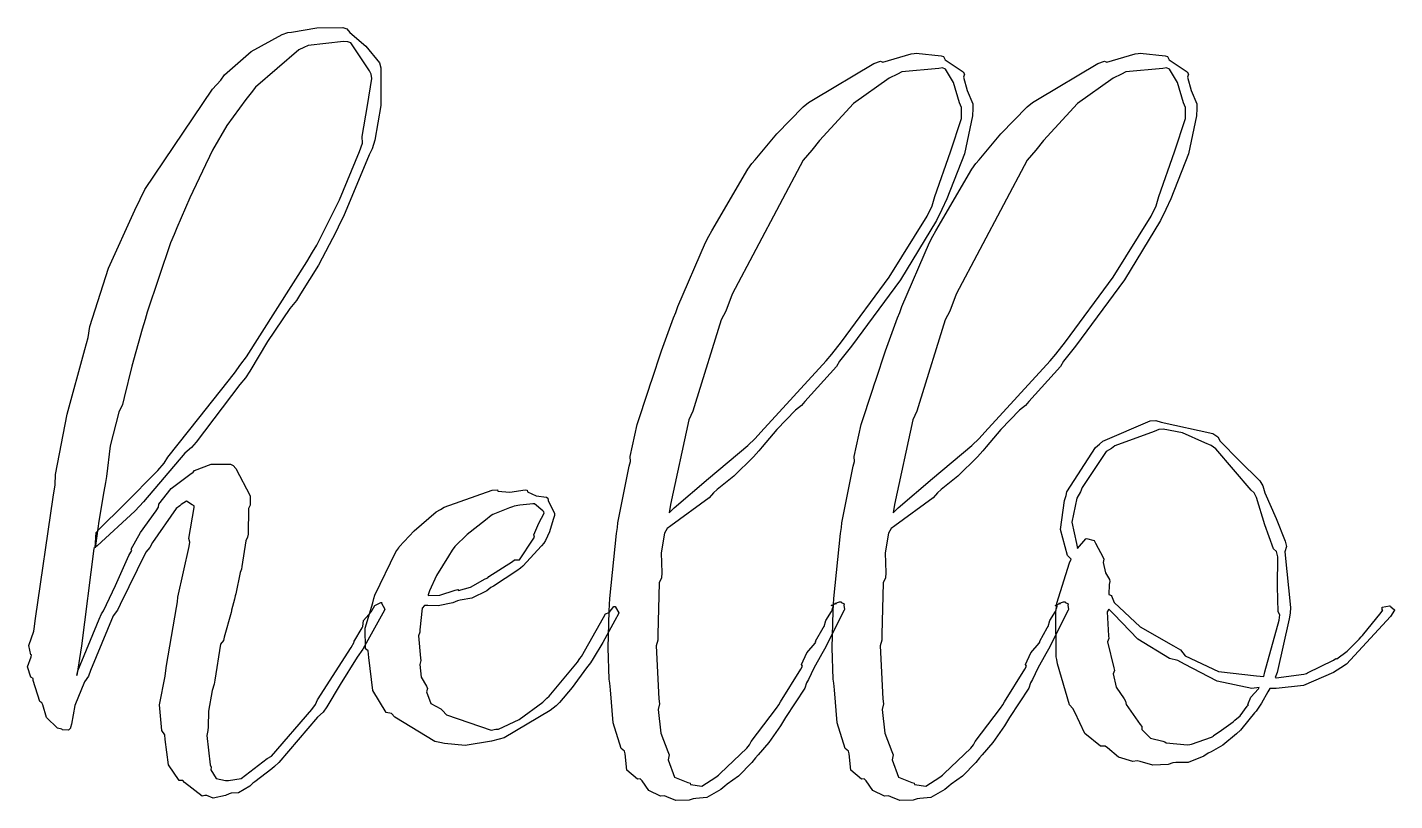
# Model space of a CAD drawing. Extents: x 0 to 35.3, y 0.8 to 9.1.
# Drawn here: x -0.04 to 14.6, y 0.86 to 9.15 of the extents above; entities that cross this region are included whole.
import ezdxf

# ---------------------------------------------------------------- set-up
doc = ezdxf.new("R2010")
doc.units = 0
doc.layers.get('0').update_dxf_attribs({"linetype": 'CONTINUOUS'})

msp = doc.modelspace()

# ---------------------------------------------------------------- linework, layer by layer
at = {"color": 0}
for p, q in [((2.68718, 9.06886), (2.74781, 9.09091)), ((2.74781, 9.09091), (2.78777, 9.09507)), ((2.78777, 9.09507), (3.05925, 9.14192)), ((3.05925, 9.14192), (3.33761, 9.14605)), ((3.33761, 9.14605), (3.38171, 9.1295)), ((3.38171, 9.1295), (3.41202, 9.09228)), ((3.41202, 9.09228), (3.58429, 8.94486)), ((2.35645, 8.88834), (2.68718, 9.06886)), ((2.96554, 8.95311), (2.91869, 8.93106)), ((3.3445, 8.99308), (2.96554, 8.95311)), ((3.39273, 8.99171), (3.3445, 8.99308)), ((3.42442, 8.98066), (3.39273, 8.99171)), ((3.62423, 8.68027), (3.42442, 8.98066)), ((3.58429, 8.94486), (3.72897, 8.76572)), ((2.06981, 8.63618), (2.35645, 8.88834)), ((2.86632, 8.90351), (2.4033, 8.50526)), ((2.91869, 8.93106), (2.86632, 8.90351)), ((9.11987, 8.77122), (9.4258, 8.86217)), ((9.4258, 8.86217), (9.4561, 8.86492)), ((9.4561, 8.86492), (9.47678, 8.86905)), ((9.47678, 8.86905), (9.74686, 8.84149)), ((9.74686, 8.84149), (9.77029, 8.83186)), ((9.77029, 8.83186), (9.78821, 8.7974)), ((9.78821, 8.7974), (9.98252, 8.66786)), ((11.519, 8.77122), (11.8249, 8.86217)), ((11.8249, 8.86217), (11.8553, 8.86492)), ((11.8553, 8.86492), (11.8759, 8.86905)), ((11.8759, 8.86905), (12.146, 8.84149)), ((12.146, 8.84149), (12.1695, 8.83186)), ((12.1695, 8.83186), (12.1874, 8.7974)), ((12.1874, 8.7974), (12.3817, 8.66786)), ((3.64077, 8.64443), (3.62423, 8.68027)), ((3.64906, 8.59896), (3.64077, 8.64443)), ((3.72897, 8.76572), (3.74551, 8.71058)), ((3.74551, 8.71058), (3.74551, 8.61138)), ((8.37985, 8.37434), (9.02614, 8.75743)), ((9.02614, 8.75743), (9.09782, 8.78223)), ((9.09782, 8.78223), (9.11987, 8.77122)), ((9.27971, 8.64443), (9.18739, 8.60309)), ((9.32519, 8.66786), (9.27971, 8.64443)), ((9.72069, 8.70645), (9.32519, 8.66786)), ((9.75928, 8.71058), (9.72069, 8.70645)), ((9.79233, 8.69957), (9.75928, 8.71058)), ((9.87915, 8.55624), (9.79233, 8.69957)), ((9.98252, 8.66786), (9.99628, 8.64443)), ((9.99628, 8.64443), (9.98664, 8.61138)), ((10.779, 8.37434), (11.4253, 8.75743)), ((11.4253, 8.75743), (11.497, 8.78223)), ((11.497, 8.78223), (11.519, 8.77122)), ((11.6789, 8.64443), (11.5866, 8.60309)), ((11.7244, 8.66786), (11.6789, 8.64443)), ((12.1199, 8.70645), (11.7244, 8.66786)), ((12.1584, 8.71058), (12.1199, 8.70645)), ((12.1915, 8.69957), (12.1584, 8.71058)), ((12.2783, 8.55624), (12.1915, 8.69957)), ((12.3817, 8.66786), (12.3954, 8.64443)), ((12.3954, 8.64443), (12.3858, 8.61138)), ((1.94303, 8.48459), (2.03123, 8.57829)), ((2.03123, 8.57829), (2.06981, 8.63618)), ((2.4033, 8.50526), (2.35645, 8.44599)), ((3.6008, 8.30958), (3.64906, 8.59896)), ((3.74551, 8.61138), (3.74414, 8.30958)), ((9.18739, 8.60309), (8.80703, 8.33025)), ((9.94117, 8.33575), (9.87915, 8.55624)), ((9.98664, 8.61138), (10.0252, 8.46942)), ((11.5866, 8.60309), (11.2062, 8.33025)), ((12.3403, 8.33575), (12.2783, 8.55624)), ((12.3858, 8.61138), (12.4244, 8.46942)), ((1.21543, 7.40696), (1.94303, 8.48459)), ((2.29857, 8.37434), (2.096, 8.09322)), ((2.35645, 8.44599), (2.29857, 8.37434)), ((8.32612, 8.34125), (8.37985, 8.37434)), ((10.0252, 8.46942), (10.0845, 8.32474)), ((10.7253, 8.34125), (10.779, 8.37434)), ((12.4244, 8.46942), (12.4836, 8.32474)), ((3.54295, 7.97472), (3.6008, 8.30958)), ((3.74414, 8.30958), (3.68212, 7.93612)), ((7.9871, 8.00502), (8.26823, 8.29441)), ((8.26823, 8.29441), (8.32612, 8.34125)), ((8.80703, 8.33025), (8.44324, 7.93337)), ((9.96322, 8.28615), (9.94117, 8.33575)), ((9.96322, 8.16762), (9.96322, 8.28615)), ((10.0845, 8.27511), (10.0817, 8.19933)), ((10.0845, 8.32474), (10.0845, 8.27511)), ((10.3863, 8.00502), (10.6674, 8.29441)), ((10.6674, 8.29441), (10.7253, 8.34125)), ((11.2062, 8.33025), (10.8424, 7.93337)), ((12.3624, 8.28615), (12.3403, 8.33575)), ((12.3624, 8.16762), (12.3624, 8.28615)), ((12.4836, 8.27511), (12.4809, 8.19933)), ((12.4836, 8.32474), (12.4836, 8.27511)), ((2.096, 8.09322), (1.94303, 7.82863)), ((9.84747, 7.81071), (9.96322, 8.16762)), ((10.0817, 8.19933), (9.9949, 7.79004)), ((12.2466, 7.81071), (12.3624, 8.16762)), ((12.4809, 8.19933), (12.3941, 7.79004)), ((3.54707, 7.90582), (3.54295, 7.97472)), ((3.68212, 7.93612), (3.65181, 7.84518)), ((7.75286, 7.72806), (7.9871, 8.00502)), ((8.44324, 7.93337), (8.35918, 7.82863)), ((10.152, 7.72806), (10.3863, 8.00502)), ((10.8424, 7.93337), (10.7583, 7.82863)), ((1.90996, 7.76249), (1.86586, 7.67154)), ((1.94303, 7.82863), (1.90996, 7.76249)), ((3.30178, 7.29809), (3.51675, 7.81484)), ((3.6201, 7.77903), (3.34312, 7.12033)), ((3.51675, 7.81484), (3.54707, 7.90582)), ((3.65181, 7.84518), (3.6201, 7.77903)), ((8.35918, 7.82863), (8.26961, 7.72252)), ((9.67659, 7.33256), (9.84747, 7.81071)), ((9.9949, 7.79004), (9.8075, 7.30772)), ((10.7583, 7.82863), (10.6688, 7.72252)), ((12.0758, 7.33256), (12.2466, 7.81071)), ((12.3941, 7.79004), (12.2067, 7.30772)), ((1.86586, 7.67154), (1.69774, 7.31876)), ((7.28846, 6.96461), (7.67567, 7.62469)), ((8.26961, 7.72252), (7.50757, 6.28661)), ((7.67567, 7.62469), (7.71977, 7.68533)), ((7.71977, 7.68533), (7.75286, 7.72806)), ((9.6876, 6.96461), (10.0748, 7.62469)), ((10.6688, 7.72252), (9.90671, 6.28661)), ((10.0748, 7.62469), (10.1189, 7.68533)), ((10.1189, 7.68533), (10.152, 7.72806)), ((1.16582, 7.30497), (1.21543, 7.40696)), ((9.64904, 7.23332), (9.67659, 7.33256)), ((12.0482, 7.23332), (12.0758, 7.33256)), ((0.829578, 6.56498), (1.10932, 7.18785)), ((1.10932, 7.18785), (1.16582, 7.30497)), ((1.69774, 7.31876), (1.55856, 6.99904)), ((3.05787, 6.81302), (3.30178, 7.29809)), ((9.59665, 7.12445), (9.64904, 7.23332)), ((9.75374, 7.19473), (9.69589, 7.07485)), ((9.8075, 7.30772), (9.75374, 7.19473)), ((11.9958, 7.12445), (12.0482, 7.23332)), ((12.1529, 7.19473), (12.0951, 7.07485)), ((12.2067, 7.30772), (12.1529, 7.19473)), ((3.31005, 7.05143), (3.26733, 6.95773)), ((3.34312, 7.12033), (3.31005, 7.05143)), ((9.18739, 6.46987), (9.59665, 7.12445)), ((9.69589, 7.07485), (9.31002, 6.44095)), ((11.5866, 6.46987), (11.9958, 7.12445)), ((12.0951, 7.07485), (11.7092, 6.44095)), ((1.52962, 6.92464), (1.49242, 6.83645)), ((1.55856, 6.99904), (1.52962, 6.92464)), ((3.26733, 6.95773), (3.07716, 6.59804)), ((7.22369, 6.8392), (7.25674, 6.90809)), ((7.25674, 6.90809), (7.28846, 6.96461)), ((9.62283, 6.8392), (9.65592, 6.90809)), ((9.65592, 6.90809), (9.6876, 6.96461)), ((1.49242, 6.83645), (1.24299, 6.09367)), ((2.95313, 6.63388), (3.01239, 6.73724)), ((3.01239, 6.73724), (3.05787, 6.81302)), ((6.92739, 6.15569), (7.22369, 6.8392)), ((9.32656, 6.15569), (9.62283, 6.8392)), ((2.30684, 5.61552), (2.95313, 6.63388)), ((3.07716, 6.59804), (2.88561, 6.28936)), ((0.627006, 5.94071), (0.829578, 6.56498)), ((8.67752, 5.77536), (9.18739, 6.46987)), ((11.0767, 5.77536), (11.5866, 6.46987)), ((9.31002, 6.44095), (8.78498, 5.72851)), ((11.7092, 6.44095), (11.1841, 5.72851)), ((2.84152, 6.21908), (2.76986, 6.13502)), ((2.88561, 6.28936), (2.84152, 6.21908)), ((6.90397, 6.0923), (6.92739, 6.15569)), ((7.50757, 6.28661), (7.43864, 6.10334)), ((9.30314, 6.0923), (9.32656, 6.15569)), ((9.90671, 6.28661), (9.83781, 6.10334)), ((1.22094, 6.01514), (1.18787, 5.91178)), ((1.24299, 6.09367), (1.22094, 6.01514)), ((2.76986, 6.13502), (2.53146, 5.78086)), ((6.751, 5.67891), (6.87917, 6.03306)), ((6.87917, 6.03306), (6.90397, 6.0923)), ((7.39041, 6.01102), (7.11345, 5.12491)), ((7.43864, 6.10334), (7.39041, 6.01102)), ((9.15017, 5.67891), (9.27834, 6.03306)), ((9.27834, 6.03306), (9.30314, 6.0923)), ((9.78958, 6.01102), (9.51258, 5.12491)), ((9.83781, 6.10334), (9.78958, 6.01102)), ((0.609092, 5.82221), (0.627006, 5.94071)), ((1.18787, 5.91178), (1.07625, 5.51628)), ((0.573264, 5.69267), (0.609092, 5.82221)), ((2.53146, 5.78086), (2.34267, 5.46118)), ((8.57416, 5.64582), (8.67752, 5.77536)), ((8.78498, 5.72851), (8.65685, 5.56867)), ((10.9733, 5.64582), (11.0767, 5.77536)), ((11.1841, 5.72851), (11.056, 5.56867)), ((0.384471, 4.99953), (0.573264, 5.69267)), ((2.2462, 5.53558), (2.30684, 5.61552)), ((6.64626, 5.36607), (6.751, 5.67891)), ((7.81484, 4.80935), (8.51352, 5.57142)), ((8.51352, 5.57142), (8.57416, 5.64582)), ((8.65685, 5.56867), (8.62513, 5.51215)), ((9.04543, 5.36607), (9.15017, 5.67891)), ((10.214, 4.80935), (10.9127, 5.57142)), ((10.9127, 5.57142), (10.9733, 5.64582)), ((11.056, 5.56867), (11.0243, 5.51215)), ((1.07625, 5.51628), (0.996322, 5.18005)), ((1.79421, 4.95956), (2.1773, 5.4405)), ((2.1773, 5.4405), (2.2462, 5.53558)), ((2.34267, 5.46118), (2.29581, 5.39228)), ((8.62513, 5.51215), (8.28477, 5.13595)), ((11.0243, 5.51215), (10.6839, 5.13595)), ((2.23518, 5.32059), (1.76527, 4.70048)), ((2.29581, 5.39228), (2.23518, 5.32059)), ((6.61321, 5.25999), (6.63388, 5.32613)), ((6.63388, 5.32613), (6.64626, 5.36607)), ((9.01238, 5.25999), (9.03305, 5.32613)), ((9.03305, 5.32613), (9.04543, 5.36607)), ((0.996322, 5.18005), (0.978408, 5.10565)), ((6.48917, 4.89066), (6.61321, 5.25999)), ((8.28477, 5.13595), (8.24893, 5.0946)), ((8.88834, 4.89066), (9.01238, 5.25999)), ((10.6839, 5.13595), (10.6481, 5.0946)), ((0.260449, 4.35321), (0.384471, 4.99953)), ((0.939821, 5.02296), (0.846116, 4.66051)), ((0.978408, 5.10565), (0.939821, 5.02296)), ((7.08586, 5.03396), (7.04176, 4.94026)), ((7.11345, 5.12491), (7.08586, 5.03396)), ((8.18691, 5.045), (7.98572, 4.83552)), ((8.24893, 5.0946), (8.18691, 5.045)), ((9.48503, 5.03396), (9.44093, 4.94026)), ((9.51258, 5.12491), (9.48503, 5.03396)), ((10.5861, 5.045), (10.3849, 4.83552)), ((10.6481, 5.0946), (10.5861, 5.045)), ((1.46485, 4.54201), (1.79421, 4.95956)), ((6.41477, 4.54752), (6.48917, 4.89066)), ((7.04176, 4.94026), (6.84749, 4.0349)), ((7.98572, 4.83552), (7.83001, 4.64951)), ((8.81394, 4.54752), (8.88834, 4.89066)), ((9.44093, 4.94026), (9.24662, 4.0349)), ((10.3849, 4.83552), (10.2292, 4.64951)), ((11.4763, 4.7129), (11.9862, 4.92926)), ((11.9862, 4.92926), (12.044, 4.93476)), ((12.0771, 4.83552), (12.0261, 4.81485)), ((12.044, 4.93476), (12.1006, 4.91684)), ((12.124, 4.84106), (12.0771, 4.83552)), ((12.1006, 4.91684), (12.6573, 4.79559)), ((12.3293, 4.80247), (12.124, 4.84106)), ((1.76527, 4.70048), (1.71704, 4.64263)), ((7.67567, 4.66605), (7.75286, 4.74183)), ((7.75286, 4.74183), (7.81484, 4.80935)), ((10.0748, 4.66605), (10.152, 4.74183)), ((10.152, 4.74183), (10.214, 4.80935)), ((11.4432, 4.68118), (11.4763, 4.7129)), ((12.0261, 4.81485), (11.6058, 4.66189)), ((12.5718, 4.69498), (12.3293, 4.80247)), ((12.6394, 4.66467), (12.5718, 4.69498)), ((12.6573, 4.79559), (12.711, 4.75837)), ((12.711, 4.75837), (12.7331, 4.7129)), ((12.7331, 4.7129), (12.9384, 4.5048)), ((0.846116, 4.66051), (0.80753, 4.33395)), ((1.64538, 4.58474), (1.2044, 4.06107)), ((1.42489, 4.47724), (1.46485, 4.54201)), ((1.71704, 4.64263), (1.64538, 4.58474)), ((6.4189, 4.49379), (6.41477, 4.54752)), ((7.25537, 4.3119), (7.67567, 4.66605)), ((7.73494, 4.54339), (7.52546, 4.3367)), ((7.79141, 4.60954), (7.73494, 4.54339)), ((7.83001, 4.64951), (7.79141, 4.60954)), ((8.81807, 4.49379), (8.81394, 4.54752)), ((9.65454, 4.3119), (10.0748, 4.66605)), ((10.1341, 4.54339), (9.92463, 4.3367)), ((10.1906, 4.60954), (10.1341, 4.54339)), ((10.2292, 4.64951), (10.1906, 4.60954)), ((11.0932, 4.16994), (11.4005, 4.64538)), ((11.5135, 4.60266), (11.2572, 4.21679)), ((11.4005, 4.64538), (11.4432, 4.68118)), ((11.57, 4.63158), (11.5135, 4.60266)), ((11.6058, 4.66189), (11.57, 4.63158)), ((12.6862, 4.63021), (12.6394, 4.66467)), ((13.0679, 4.18786), (12.6862, 4.63021)), ((0.996322, 4.03214), (1.35599, 4.3973)), ((1.35599, 4.3973), (1.42489, 4.47724)), ((1.73357, 4.37804), (1.75011, 4.3973)), ((1.75011, 4.3973), (1.92787, 4.46624)), ((1.92787, 4.46624), (2.1332, 4.46624)), ((2.1332, 4.46624), (2.16352, 4.44969)), ((2.16352, 4.44969), (2.19246, 4.42076)), ((2.19246, 4.42076), (2.34542, 4.12447)), ((6.28248, 3.83783), (6.40514, 4.44419)), ((6.40514, 4.44419), (6.4189, 4.49379)), ((8.68165, 3.83783), (8.80428, 4.44419)), ((8.80428, 4.44419), (8.81807, 4.49379)), ((12.9384, 4.5048), (13.1603, 4.28706)), ((0.256315, 4.24575), (0.260449, 4.35321)), ((0.796505, 4.2678), (0.778591, 4.17407)), ((0.80753, 4.33395), (0.796505, 4.2678)), ((1.49931, 4.20303), (1.69774, 4.35462)), ((1.69774, 4.35462), (1.73357, 4.37804)), ((6.88467, 3.99905), (7.25537, 4.3119)), ((7.52546, 4.3367), (7.34769, 4.19336)), ((9.28384, 3.99905), (9.65454, 4.3119)), ((9.92463, 4.3367), (9.74686, 4.19336)), ((13.1603, 4.28706), (13.1906, 4.23471)), ((0.045475, 2.8112), (0.234267, 4.11346)), ((0.234267, 4.11346), (0.256315, 4.24575)), ((0.778591, 4.17407), (0.724849, 3.85438)), ((1.36701, 4.03627), (1.49931, 4.20303)), ((2.34542, 4.12447), (2.34542, 4.02527)), ((4.42352, 4.00597), (4.93614, 4.18511)), ((4.93614, 4.18511), (4.99403, 4.19061)), ((4.99403, 4.19061), (4.99816, 4.17682)), ((4.99816, 4.17682), (5.12491, 4.16444)), ((5.12491, 4.16444), (5.28891, 4.18924)), ((5.28891, 4.18924), (5.31372, 4.18511)), ((5.31372, 4.18511), (5.31509, 4.16856)), ((5.31509, 4.16856), (5.40741, 4.12447)), ((5.40741, 4.12447), (5.52041, 4.11346)), ((5.52041, 4.11346), (5.5342, 4.10242)), ((5.5342, 4.10242), (5.53695, 4.07762)), ((7.2595, 4.10379), (6.85161, 3.80615)), ((7.30635, 4.15756), (7.2595, 4.10379)), ((7.34769, 4.19336), (7.30635, 4.15756)), ((9.65867, 4.10379), (9.25079, 3.80615)), ((9.70552, 4.15756), (9.65867, 4.10379)), ((9.74686, 4.19336), (9.70552, 4.15756)), ((11.067, 4.07487), (11.0849, 4.12997)), ((11.0849, 4.12997), (11.0932, 4.16994)), ((11.1993, 4.10104), (11.1456, 3.84334)), ((11.2393, 4.16856), (11.1993, 4.10104)), ((11.2572, 4.21679), (11.2393, 4.16856)), ((13.0969, 4.15756), (13.0679, 4.18786)), ((13.1244, 4.1093), (13.0969, 4.15756)), ((13.2112, 3.81579), (13.1244, 4.1093)), ((13.1906, 4.23471), (13.2126, 4.15893)), ((13.2126, 4.15893), (13.3325, 3.88193)), ((1.10932, 3.96049), (0.705556, 3.59117)), ((0.72347, 3.76481), (0.996322, 4.03214)), ((1.16031, 4.01422), (1.10932, 3.96049)), ((1.2044, 4.06107), (1.16031, 4.01422)), ((1.17133, 3.73447), (1.33808, 3.966)), ((1.55305, 3.98942), (1.29949, 3.6256)), ((1.33808, 3.966), (1.36426, 4.00322)), ((1.36426, 4.00322), (1.36701, 4.03627)), ((1.59026, 4.01973), (1.55305, 3.98942)), ((1.60679, 4.03352), (1.59026, 4.01973)), ((1.66191, 4.06936), (1.60679, 4.03352)), ((1.72255, 4.02939), (1.66191, 4.06936)), ((1.6881, 3.6697), (1.74597, 4.00043)), ((1.7446, 4.01973), (1.72255, 4.02939)), ((1.74597, 4.00043), (1.7446, 4.01973)), ((2.32888, 3.9908), (2.32199, 3.7138)), ((2.34542, 4.02527), (2.32888, 3.9908)), ((4.33807, 3.95358), (4.38217, 3.98117)), ((4.38217, 3.98117), (4.42352, 4.00597)), ((5.12353, 3.9963), (4.94302, 3.92465)), ((5.15387, 4.00872), (5.12353, 3.9963)), ((5.17317, 4.0156), (5.15387, 4.00872)), ((5.23515, 4.02527), (5.17317, 4.0156)), ((5.33989, 4.03627), (5.23515, 4.02527)), ((5.37436, 4.04177), (5.33989, 4.03627)), ((5.38949, 4.04177), (5.37436, 4.04177)), ((5.4791, 3.966), (5.38949, 4.04177)), ((5.4901, 3.95358), (5.4791, 3.966)), ((5.53695, 4.07762), (5.60585, 3.93569)), ((6.84749, 4.0349), (6.83232, 3.94257)), ((6.83232, 3.94257), (6.88467, 3.99905)), ((9.24662, 4.0349), (9.23149, 3.94257)), ((9.23149, 3.94257), (9.28384, 3.99905)), ((11.0257, 3.76619), (11.067, 4.07487)), ((0.724849, 3.85438), (0.691776, 3.6201)), ((4.10104, 3.75239), (4.33807, 3.95358)), ((4.86724, 3.86401), (4.67018, 3.71105)), ((4.92788, 3.91502), (4.86724, 3.86401)), ((4.94302, 3.92465), (4.92788, 3.91502)), ((5.38399, 3.70692), (5.43638, 3.83371)), ((5.43638, 3.83371), (5.49423, 3.9412)), ((5.49423, 3.9412), (5.4901, 3.95358)), ((5.58934, 3.8723), (5.54937, 3.74001)), ((5.60585, 3.91502), (5.58934, 3.8723)), ((5.60585, 3.93569), (5.60585, 3.91502)), ((6.2811, 3.78823), (6.28248, 3.83783)), ((8.68027, 3.78823), (8.68165, 3.83783)), ((11.1456, 3.84334), (11.1938, 3.61597)), ((13.3064, 3.55946), (13.2112, 3.81579)), ((13.3325, 3.88193), (13.4317, 3.64215)), ((0.686262, 3.56775), (0.697286, 3.73309)), ((0.697286, 3.73309), (0.72347, 3.76481)), ((1.07074, 3.55395), (1.17133, 3.73447)), ((1.7005, 3.62839), (1.6881, 3.6697)), ((2.31786, 3.68349), (2.29857, 3.6449)), ((2.32199, 3.7138), (2.31786, 3.68349)), ((3.9412, 3.58013), (4.10104, 3.75239)), ((4.67018, 3.71105), (4.53651, 3.58429)), ((5.22965, 3.44096), (5.37711, 3.66145)), ((5.37711, 3.66145), (5.3909, 3.68349)), ((5.3909, 3.68349), (5.38399, 3.70692)), ((5.54937, 3.74001), (5.50665, 3.64628)), ((6.19566, 3.02617), (6.27006, 3.72209)), ((6.27006, 3.72209), (6.2811, 3.78823)), ((6.78272, 3.72622), (6.74688, 3.51537)), ((6.81027, 3.77719), (6.78272, 3.72622)), ((6.85161, 3.80615), (6.81027, 3.77719)), ((8.59483, 3.02617), (8.66923, 3.72209)), ((8.66923, 3.72209), (8.68027, 3.78823)), ((9.18185, 3.72622), (9.14605, 3.51537)), ((9.20944, 3.77719), (9.18185, 3.72622)), ((9.25079, 3.80615), (9.20944, 3.77719)), ((11.1001, 3.48644), (11.0257, 3.76619)), ((11.2062, 3.56224), (11.2944, 3.66695)), ((11.2944, 3.66695), (11.3041, 3.6697)), ((11.2944, 3.66695), (11.2944, 3.66695)), ((11.3041, 3.6697), (11.3853, 3.64765)), ((0.669727, 3.56224), (0.537436, 2.52043)), ((0.705556, 3.59117), (0.669727, 3.56224)), ((0.691776, 3.6201), (0.686262, 3.56775)), ((1.22645, 3.52227), (0.952225, 2.9614)), ((1.04731, 3.48644), (1.07763, 3.5402)), ((1.07763, 3.5402), (1.07074, 3.55395)), ((1.27055, 3.57325), (1.22645, 3.52227)), ((1.29949, 3.6256), (1.27055, 3.57325)), ((1.57097, 3.04133), (1.69223, 3.58429)), ((1.69223, 3.58429), (1.7005, 3.62839)), ((2.29857, 3.6449), (2.25723, 3.3693)), ((3.68212, 3.06338), (3.90536, 3.5264)), ((3.90536, 3.5264), (3.93569, 3.56775)), ((3.93569, 3.56775), (3.9412, 3.58013)), ((4.50896, 3.5457), (4.46761, 3.48093)), ((4.53651, 3.58429), (4.50896, 3.5457)), ((5.46668, 3.5898), (5.26687, 3.37344)), ((5.4901, 3.61735), (5.46668, 3.5898)), ((5.50665, 3.64628), (5.4901, 3.61735)), ((6.74688, 3.51537), (6.75513, 3.30178)), ((9.14605, 3.51537), (9.1543, 3.30178)), ((11.1938, 3.61597), (11.2062, 3.56224)), ((11.3853, 3.64765), (11.3936, 3.63389)), ((11.3936, 3.63389), (11.3978, 3.61735)), ((11.3978, 3.61735), (11.4804, 3.46577)), ((13.3394, 3.52915), (13.3064, 3.55946)), ((13.3505, 3.47404), (13.3394, 3.52915)), ((13.4442, 3.58429), (13.4262, 3.5264)), ((13.4262, 3.5264), (13.4882, 2.92971)), ((13.4317, 3.64215), (13.4442, 3.58429)), ((0.902614, 3.16398), (1.04731, 3.48644)), ((2.25723, 3.3693), (2.25171, 3.34174)), ((4.46761, 3.48093), (4.34082, 3.27284)), ((4.9003, 3.26044), (5.15387, 3.42305)), ((5.15387, 3.42305), (5.17592, 3.44096)), ((5.17592, 3.44096), (5.22965, 3.44096)), ((5.26687, 3.37344), (5.24207, 3.35277)), ((10.9857, 2.97518), (11.1194, 3.40789)), ((11.1401, 3.44647), (11.1001, 3.48644)), ((11.1194, 3.40789), (11.1401, 3.44647)), ((11.4804, 3.46577), (11.4873, 3.44647)), ((11.4873, 3.44647), (11.4818, 3.41202)), ((11.4818, 3.41202), (11.5052, 3.30178)), ((13.3477, 3.15295), (13.3505, 3.47404)), ((2.23655, 3.30591), (2.19108, 3.07716)), ((2.25171, 3.34174), (2.23655, 3.30591)), ((4.34082, 3.27284), (4.26501, 3.10885)), ((4.70461, 3.14606), (4.86311, 3.23564)), ((4.86311, 3.23564), (4.88929, 3.24804)), ((4.88929, 3.24804), (4.9003, 3.26044)), ((5.2021, 3.32245), (4.95131, 3.15984)), ((5.24207, 3.35277), (5.2021, 3.32245)), ((6.74963, 3.24804), (6.7262, 3.19429)), ((6.75513, 3.30178), (6.74963, 3.24804)), ((9.1488, 3.24804), (9.12537, 3.19429)), ((9.1543, 3.30178), (9.1488, 3.24804)), ((11.5052, 3.30178), (11.5493, 3.23012)), ((11.5493, 3.23012), (11.5535, 3.20945)), ((0.774457, 2.8925), (0.902614, 3.16398)), ((2.19108, 3.07716), (2.18557, 3.05511)), ((4.26501, 3.10885), (4.24988, 3.06614)), ((4.37526, 3.06062), (4.54201, 3.11437)), ((4.54201, 3.11437), (4.56957, 3.12126)), ((4.56957, 3.12126), (4.57786, 3.11023)), ((4.57786, 3.11023), (4.70461, 3.14606)), ((4.87825, 3.10747), (4.71978, 3.02893)), ((4.92234, 3.14331), (4.87825, 3.10747)), ((4.95131, 3.15984), (4.92234, 3.14331)), ((6.7262, 3.19429), (6.71103, 2.64032)), ((9.12537, 3.19429), (9.1102, 2.64032)), ((11.5438, 3.17776), (11.5425, 3.07027)), ((11.5535, 3.20945), (11.5438, 3.17776)), ((13.356, 2.88148), (13.3477, 3.15295)), ((0.952225, 2.9614), (0.923286, 2.90077)), ((1.55443, 2.92833), (1.56821, 2.98897)), ((1.56821, 2.98897), (1.57097, 3.04133)), ((2.17592, 3.01928), (2.14698, 2.90215)), ((2.18557, 3.05511), (2.17592, 3.01928)), ((3.57738, 2.70647), (3.65732, 2.9807)), ((3.65181, 2.90077), (3.67937, 2.95038)), ((3.65732, 2.9807), (3.67111, 3.02755)), ((3.67111, 3.02755), (3.68212, 3.06338)), ((3.67937, 2.95038), (3.74551, 2.98345)), ((3.67937, 2.95038), (3.67937, 2.95038)), ((3.74551, 2.98345), (3.75652, 2.98345)), ((3.75652, 2.98345), (3.75102, 2.97518)), ((3.75102, 2.97518), (3.78823, 2.91317)), ((4.21128, 2.95038), (4.18648, 2.92144)), ((4.24713, 2.95038), (4.21128, 2.95038)), ((4.35737, 2.94624), (4.24713, 2.95038)), ((4.24988, 3.06614), (4.25263, 3.05649)), ((4.25263, 3.05649), (4.37526, 3.06062)), ((4.51584, 2.9807), (4.35737, 2.94624)), ((4.56406, 2.99999), (4.51584, 2.9807)), ((4.59437, 3.00964), (4.56406, 2.99999)), ((4.71978, 3.02893), (4.59437, 3.00964)), ((6.18878, 2.88975), (6.19291, 2.9614)), ((6.19153, 2.87734), (6.23976, 2.93936)), ((6.19291, 2.9614), (6.19566, 3.02617)), ((6.23976, 2.93936), (6.2563, 2.93936)), ((6.2563, 2.93936), (6.2563, 2.93384)), ((6.2563, 2.93384), (6.29348, 2.87321)), ((8.56728, 2.95176), (8.61963, 2.97105)), ((8.58516, 2.95038), (8.56728, 2.95176)), ((8.5907, 2.95038), (8.58516, 2.95038)), ((8.58516, 2.92282), (8.5907, 2.94349)), ((8.58795, 2.88975), (8.59208, 2.9614)), ((8.5907, 2.94349), (8.5907, 2.95038)), ((8.59208, 2.9614), (8.59483, 3.02617)), ((8.60859, 2.97243), (8.65685, 2.98897)), ((8.61963, 2.97243), (8.60859, 2.97243)), ((8.61963, 2.97105), (8.62376, 2.97243)), ((8.62376, 2.97243), (8.61963, 2.97243)), ((8.65685, 2.98897), (8.67336, 2.98897)), ((8.67336, 2.98897), (8.67336, 2.98345)), ((8.67336, 2.98345), (8.7037, 2.97105)), ((8.7037, 2.97105), (8.70645, 2.96692)), ((8.70645, 2.96692), (8.7037, 2.95589)), ((8.7037, 2.95589), (8.7092, 2.90904)), ((10.9664, 2.95176), (11.0188, 2.97105)), ((10.9843, 2.95038), (10.9664, 2.95176)), ((10.9733, 2.88699), (10.9802, 2.93384)), ((10.9802, 2.93384), (10.9857, 2.97518)), ((10.9898, 2.95038), (10.9843, 2.95038)), ((10.9843, 2.92282), (10.9898, 2.94349)), ((10.9898, 2.94349), (10.9898, 2.95038)), ((11.0078, 2.97243), (11.056, 2.98897)), ((11.0188, 2.97243), (11.0078, 2.97243)), ((11.0188, 2.97105), (11.0229, 2.97243)), ((11.0229, 2.97243), (11.0188, 2.97243)), ((11.056, 2.98897), (11.0725, 2.98897)), ((11.0725, 2.98897), (11.0725, 2.98345)), ((11.0725, 2.98345), (11.1029, 2.97105)), ((11.1029, 2.97105), (11.1056, 2.96692)), ((11.1056, 2.96692), (11.1029, 2.95589)), ((11.1029, 2.95589), (11.1084, 2.90904)), ((11.5425, 3.07027), (11.57, 3.05787)), ((11.57, 3.05787), (11.57, 3.05511)), ((11.57, 3.05511), (11.6003, 2.98483)), ((11.6003, 2.98483), (11.8759, 2.72162)), ((13.4882, 2.92971), (13.4827, 2.8677)), ((14.468, 2.93247), (14.548, 2.94624)), ((14.4708, 2.90215), (14.468, 2.93247)), ((14.548, 2.94624), (14.5576, 2.94487)), ((14.5576, 2.94487), (14.5631, 2.93798)), ((14.5631, 2.93798), (14.6031, 2.90491)), ((0.030317, 2.70233), (0.045475, 2.8112)), ((0.498849, 2.25034), (0.727604, 2.80431)), ((0.879189, 2.83876), (0.636655, 2.25309)), ((0.727604, 2.80431), (0.752408, 2.86219)), ((0.752408, 2.86219), (0.774457, 2.8925)), ((0.923286, 2.90077), (0.879189, 2.83876)), ((1.44832, 2.30959), (1.55443, 2.92833)), ((2.14147, 2.87734), (2.06706, 2.61276)), ((2.14698, 2.89526), (2.14147, 2.87734)), ((2.14698, 2.90215), (2.14698, 2.89526)), ((3.78411, 2.90077), (3.55258, 2.48185)), ((3.55258, 2.72438), (3.55808, 2.78915)), ((3.55808, 2.78915), (3.64352, 2.88699)), ((3.64352, 2.88699), (3.65181, 2.90077)), ((3.78823, 2.91317), (3.78411, 2.90077)), ((4.18648, 2.92144), (4.16306, 2.68993)), ((5.89248, 2.40468), (6.13089, 2.82222)), ((6.25217, 2.78915), (6.12401, 2.55626)), ((6.13089, 2.82222), (6.15156, 2.86219)), ((6.15156, 2.86219), (6.19153, 2.87734)), ((6.15156, 2.86219), (6.15156, 2.86219)), ((6.18049, 2.49701), (6.18878, 2.88975)), ((6.28936, 2.86219), (6.25217, 2.78915)), ((6.29348, 2.87321), (6.28936, 2.86219)), ((8.49147, 2.72438), (8.51076, 2.78915)), ((8.70645, 2.90077), (8.49697, 2.48185)), ((8.51076, 2.78915), (8.57141, 2.88699)), ((8.57141, 2.88699), (8.57966, 2.90077)), ((8.57966, 2.90077), (8.58379, 2.92144)), ((8.57966, 2.90077), (8.57966, 2.90077)), ((8.57966, 2.49701), (8.58795, 2.88975)), ((8.58379, 2.92144), (8.58516, 2.92282)), ((8.58516, 2.92282), (8.58516, 2.92282)), ((8.7092, 2.90904), (8.70645, 2.90077)), ((10.8906, 2.72438), (10.9099, 2.78915)), ((11.1056, 2.90077), (10.8961, 2.48185)), ((10.9099, 2.78915), (10.9706, 2.88699)), ((10.9706, 2.88699), (10.9788, 2.90077)), ((10.9775, 2.40192), (10.9733, 2.88699)), ((10.9788, 2.90077), (10.983, 2.92144)), ((10.9788, 2.90077), (10.9788, 2.90077)), ((10.983, 2.92144), (10.9843, 2.92282)), ((10.9843, 2.92282), (10.9843, 2.92282)), ((11.1084, 2.90904), (11.1056, 2.90077)), ((11.5425, 2.9118), (11.5232, 2.88423)), ((11.5232, 2.88423), (11.5397, 2.62654)), ((11.5948, 2.85943), (11.5425, 2.9118)), ((11.8539, 2.59209), (11.5948, 2.85943)), ((13.214, 2.24069), (13.3656, 2.79328)), ((13.4745, 2.80706), (13.3449, 2.2338)), ((13.3725, 2.85116), (13.356, 2.88148)), ((13.3656, 2.79328), (13.3725, 2.85116)), ((13.4827, 2.8677), (13.4745, 2.80706)), ((14.559, 2.83463), (14.0891, 2.32337)), ((14.2572, 2.6293), (14.457, 2.87596)), ((14.457, 2.87596), (14.4749, 2.90077)), ((14.4749, 2.90077), (14.4708, 2.90215)), ((14.6017, 2.90077), (14.559, 2.83463)), ((14.6031, 2.90491), (14.6017, 2.90077)), ((-0.026183, 2.52319), (0.027561, 2.67753)), ((0.027561, 2.67753), (0.030317, 2.70233)), ((3.45474, 2.56177), (3.54432, 2.7106)), ((3.54432, 2.7106), (3.55258, 2.72438)), ((3.55258, 2.72438), (3.55258, 2.72438)), ((3.58151, 2.48598), (3.57738, 2.70647)), ((4.16168, 2.66375), (4.14651, 2.62654)), ((4.16306, 2.68993), (4.16168, 2.66375)), ((6.71103, 2.64032), (6.71103, 2.58107)), ((8.4019, 2.56866), (8.48321, 2.7106)), ((8.48321, 2.7106), (8.49147, 2.72438)), ((8.49147, 2.72438), (8.49147, 2.72438)), ((9.1102, 2.64032), (9.1102, 2.58107)), ((10.8011, 2.56866), (10.8824, 2.7106)), ((10.8824, 2.7106), (10.8906, 2.72438)), ((10.8906, 2.72438), (10.8906, 2.72438)), ((11.8759, 2.72162), (12.2356, 2.51768)), ((-0.004134, 2.42121), (-0.026183, 2.52319)), ((0.537436, 2.52043), (0.487825, 2.20073)), ((2.02847, 2.53559), (1.96784, 2.14974)), ((2.05879, 2.57555), (2.02847, 2.53559)), ((2.06706, 2.61276), (2.05879, 2.57555)), ((3.06614, 1.94028), (3.42718, 2.50252)), ((3.42718, 2.50252), (3.45888, 2.55902)), ((3.45888, 2.55902), (3.45474, 2.56177)), ((4.14651, 2.62654), (4.16994, 2.38676)), ((6.12401, 2.55626), (6.01789, 2.38263)), ((6.19153, 2.16214), (6.18049, 2.49701)), ((6.71103, 2.58107), (6.69452, 2.51768)), ((6.69452, 2.51768), (6.72345, 1.95268)), ((8.3082, 2.44464), (8.39639, 2.54799)), ((8.39639, 2.54799), (8.40327, 2.55902)), ((8.40327, 2.55902), (8.4019, 2.56866)), ((8.5907, 2.16214), (8.57966, 2.49701)), ((9.1102, 2.58107), (9.09366, 2.51768)), ((9.09366, 2.51768), (9.12262, 1.95268)), ((10.7074, 2.44464), (10.7956, 2.54799)), ((10.7956, 2.54799), (10.8024, 2.55902)), ((10.8024, 2.55902), (10.8011, 2.56866)), ((11.5425, 2.5976), (11.5273, 2.56315)), ((11.5273, 2.56315), (11.5948, 2.28479)), ((11.5397, 2.62654), (11.5425, 2.5976)), ((12.1901, 2.38401), (11.8539, 2.59209)), ((12.2356, 2.51768), (12.3086, 2.47633)), ((14.0932, 2.46255), (14.2227, 2.59209)), ((14.2227, 2.59209), (14.2434, 2.61414)), ((14.2434, 2.61414), (14.2572, 2.6293)), ((-0.041341, 2.29443), (0, 2.40054)), ((0.002756, 2.42121), (-0.004134, 2.42121)), ((0, 2.40054), (0.002756, 2.42121)), ((3.49195, 2.39916), (3.30867, 2.10289)), ((3.55258, 2.48185), (3.49195, 2.39916)), ((3.61047, 2.46531), (3.58151, 2.48598)), ((3.6146, 2.39365), (3.61047, 2.46531)), ((3.66007, 2.04088), (3.6146, 2.39365)), ((4.17269, 2.36058), (4.16168, 2.32062)), ((4.16994, 2.38676), (4.17269, 2.36058)), ((5.54799, 1.97886), (5.85114, 2.34404)), ((5.85114, 2.34404), (5.87597, 2.38263)), ((5.87597, 2.38263), (5.89248, 2.40468)), ((6.01789, 2.38263), (5.99172, 2.33853)), ((8.25031, 2.32062), (8.3082, 2.44464)), ((8.46804, 2.43224), (8.38398, 2.2779)), ((8.49697, 2.48185), (8.46804, 2.43224)), ((10.6495, 2.32062), (10.7074, 2.44464)), ((10.8672, 2.43224), (10.7831, 2.2779)), ((10.8961, 2.48185), (10.8672, 2.43224)), ((10.9857, 2.37161), (10.9775, 2.40192)), ((10.9926, 2.32613), (10.9857, 2.37161)), ((12.2811, 2.36058), (12.1901, 2.38401)), ((12.3513, 2.32199), (12.2811, 2.36058)), ((12.3086, 2.47633), (12.3583, 2.41019)), ((12.3583, 2.41019), (12.7152, 2.24482)), ((13.6701, 2.22829), (13.9485, 2.36609)), ((13.9485, 2.36609), (13.9733, 2.38263)), ((13.9733, 2.38263), (13.9829, 2.38125)), ((13.9829, 2.38125), (14.0932, 2.46255)), ((-0.005512, 2.18419), (-0.041341, 2.29443)), ((0.487825, 2.20073), (0.498849, 2.25034)), ((0.636655, 2.25309), (0.614606, 2.19522)), ((1.43454, 2.19522), (1.44143, 2.25585)), ((1.44143, 2.25585), (1.44832, 2.30959)), ((4.16168, 2.32062), (4.17682, 2.18419)), ((5.94625, 2.28203), (5.79328, 2.07395)), ((5.99172, 2.33853), (5.94625, 2.28203)), ((8.02569, 1.91823), (8.24205, 2.26963)), ((8.24205, 2.26963), (8.25997, 2.29995)), ((8.25997, 2.29995), (8.25031, 2.32062)), ((8.38398, 2.2779), (8.32337, 2.15938)), ((10.4249, 1.91823), (10.6412, 2.26963)), ((10.6412, 2.26963), (10.6591, 2.29995)), ((10.6591, 2.29995), (10.6495, 2.32062)), ((10.7831, 2.2779), (10.7225, 2.15938)), ((11.1208, 1.88654), (10.9926, 2.32613)), ((11.6031, 2.25585), (11.5879, 2.22002)), ((11.5879, 2.22002), (11.6196, 2.0767)), ((11.5948, 2.28479), (11.6031, 2.25585)), ((12.7028, 2.14009), (12.3513, 2.32199)), ((12.7152, 2.24482), (13.1244, 2.19797)), ((13.1244, 2.19797), (13.2016, 2.1897)), ((13.2016, 2.1897), (13.214, 2.24069)), ((13.3449, 2.2338), (13.3229, 2.17868)), ((13.3325, 2.17592), (13.6315, 2.21451)), ((13.9485, 2.2338), (13.6274, 2.09462)), ((13.6315, 2.21451), (13.6591, 2.22278)), ((13.6591, 2.22278), (13.6701, 2.22829)), ((14.0284, 2.28341), (13.9485, 2.2338)), ((14.0891, 2.32337), (14.0284, 2.28341)), ((0.019293, 2.16765), (-0.005512, 2.18419)), ((0.022049, 2.14836), (0.019293, 2.16765)), ((0.093707, 1.92374), (0.022049, 2.14836)), ((0.571885, 2.13458), (0.467155, 1.87965)), ((0.614606, 2.19522), (0.571885, 2.13458)), ((1.37528, 1.88791), (1.43454, 2.19522)), ((1.95957, 2.10702), (1.93752, 2.04088)), ((1.96784, 2.14974), (1.95957, 2.10702)), ((3.30867, 2.10289), (3.16673, 1.86449)), ((4.17682, 2.18419), (4.23471, 2.08773)), ((4.23471, 2.08773), (4.24438, 2.06292)), ((4.24438, 2.06292), (4.23471, 2.02709)), ((5.79328, 2.07395), (5.65824, 1.91134)), ((6.19841, 2.11805), (6.19153, 2.16214)), ((6.20391, 2.04914), (6.19841, 2.11805)), ((8.28477, 2.0643), (8.07805, 1.75011)), ((8.30407, 2.12356), (8.28477, 2.0643)), ((8.32337, 2.15938), (8.30407, 2.12356)), ((8.59758, 2.11805), (8.5907, 2.16214)), ((8.60309, 2.04914), (8.59758, 2.11805)), ((10.6839, 2.0643), (10.4772, 1.75011)), ((10.7032, 2.12356), (10.6839, 2.0643)), ((10.7225, 2.15938), (10.7032, 2.12356)), ((11.6196, 2.0767), (11.7064, 1.95268)), ((13.0721, 2.06155), (12.7028, 2.14009)), ((13.061, 1.9706), (13.1437, 2.05879)), ((13.152, 2.07395), (13.0721, 2.06155)), ((13.1437, 2.05879), (13.152, 2.07395)), ((13.2678, 2.06292), (13.2443, 2.02434)), ((13.3339, 2.06017), (13.2678, 2.06292)), ((13.3229, 2.17868), (13.3325, 2.17592)), ((13.6274, 2.09462), (13.3339, 2.06017)), ((0.112999, 1.90858), (0.093707, 1.92374)), ((0.124024, 1.88654), (0.112999, 1.90858)), ((1.93752, 2.04088), (1.89894, 1.81901)), ((3.04546, 1.89205), (3.06614, 1.94028)), ((3.8034, 1.80523), (3.66007, 2.04088)), ((4.23471, 2.02709), (4.28018, 1.90032)), ((5.22552, 1.73082), (5.48047, 1.91685)), ((5.48047, 1.91685), (5.52319, 1.95819)), ((5.52319, 1.95819), (5.54799, 1.97886)), ((5.65824, 1.91134), (5.6224, 1.87551)), ((6.2315, 1.69361), (6.20391, 2.04914)), ((6.72345, 1.95268), (6.72758, 1.89756)), ((8.0064, 1.88654), (8.02569, 1.91823)), ((8.63064, 1.69361), (8.60309, 2.04914)), ((9.12262, 1.95268), (9.12675, 1.89756)), ((10.4056, 1.88654), (10.4249, 1.91823)), ((11.7064, 1.95268), (11.7189, 1.92512)), ((11.7189, 1.92512), (11.7271, 1.89067)), ((13.0307, 1.89067), (13.061, 1.9706)), ((13.1754, 1.90445), (13.1327, 1.83968)), ((13.2443, 2.02434), (13.1754, 1.90445)), ((0.163987, 1.75149), (0.124024, 1.88654)), ((0.467155, 1.87965), (0.429948, 1.67845)), ((1.39733, 1.6123), (1.37528, 1.88791)), ((1.89894, 1.81901), (1.89618, 1.65227)), ((2.5728, 1.33808), (3.00688, 1.8383)), ((3.00688, 1.8383), (3.04546, 1.89205)), ((3.12815, 1.80937), (3.06614, 1.75562)), ((3.16673, 1.86449), (3.12815, 1.80937)), ((3.85851, 1.79283), (3.8034, 1.80523)), ((3.89435, 1.75286), (3.85851, 1.79283)), ((4.28018, 1.90032), (4.3863, 1.84244)), ((4.3863, 1.84244), (4.40422, 1.8259)), ((4.40422, 1.8259), (4.44694, 1.77905)), ((4.44694, 1.77905), (4.92788, 1.61506)), ((5.559, 1.82728), (5.06568, 1.53376)), ((5.6224, 1.87551), (5.559, 1.82728)), ((6.72758, 1.89756), (6.7152, 1.83555)), ((6.7152, 1.83555), (6.74275, 1.58474)), ((7.71151, 1.49242), (7.9816, 1.8507)), ((7.9816, 1.8507), (8.0064, 1.88654)), ((9.12675, 1.89756), (9.11433, 1.83555)), ((9.11433, 1.83555), (9.14192, 1.58474)), ((10.1107, 1.49242), (10.3808, 1.8507)), ((10.3808, 1.8507), (10.4056, 1.88654)), ((11.1566, 1.84795), (11.1208, 1.88654)), ((11.1773, 1.80661), (11.1566, 1.84795)), ((11.2848, 1.58061), (11.1773, 1.80661)), ((11.7271, 1.89067), (11.8773, 1.67432)), ((12.8929, 1.72117), (12.948, 1.76802)), ((12.948, 1.76802), (13.0252, 1.87275)), ((13.1024, 1.8011), (12.9673, 1.63298)), ((13.0252, 1.87275), (13.0362, 1.88654)), ((13.0362, 1.88654), (13.0307, 1.89067)), ((13.1189, 1.82039), (13.1024, 1.8011)), ((13.1327, 1.83968), (13.1189, 1.82039)), ((0.282498, 1.63711), (0.163987, 1.75149)), ((0.327973, 1.62746), (0.282498, 1.63711)), ((0.333485, 1.61919), (0.327973, 1.62746)), ((0.398254, 1.61368), (0.333485, 1.61919)), ((0.39963, 1.61644), (0.398254, 1.61368)), ((0.402389, 1.62057), (0.39963, 1.61644)), ((0.420303, 1.63711), (0.402389, 1.62057)), ((0.421679, 1.644), (0.420303, 1.63711)), ((0.429948, 1.67845), (0.421679, 1.644)), ((1.4304, 1.56683), (1.39733, 1.6123)), ((1.89343, 1.61093), (1.8824, 1.55856)), ((1.89618, 1.65227), (1.89343, 1.61093)), ((3.06614, 1.75562), (2.65272, 1.26917)), ((4.32428, 1.4938), (3.89435, 1.75286)), ((4.92788, 1.61506), (4.97748, 1.62746)), ((4.97748, 1.62746), (5.00366, 1.62746)), ((5.00366, 1.62746), (5.22552, 1.73082)), ((6.31832, 1.41938), (6.2315, 1.69361)), ((8.02432, 1.66054), (7.90028, 1.48277)), ((8.056, 1.71566), (8.02432, 1.66054)), ((8.07805, 1.75011), (8.056, 1.71566)), ((8.71746, 1.41938), (8.63064, 1.69361)), ((10.4235, 1.66054), (10.2995, 1.48277)), ((10.4552, 1.71566), (10.4235, 1.66054)), ((10.4772, 1.75011), (10.4552, 1.71566)), ((11.8773, 1.67432), (11.8952, 1.65503)), ((11.8952, 1.65503), (11.8966, 1.62333)), ((11.8966, 1.62333), (11.9876, 1.52824)), ((12.66, 1.55443), (12.7482, 1.61506)), ((12.7482, 1.61506), (12.875, 1.70463)), ((12.875, 1.70463), (12.8929, 1.72117)), ((12.8929, 1.72117), (12.8929, 1.72117)), ((12.9536, 1.61644), (12.9095, 1.57648)), ((12.9673, 1.63298), (12.9536, 1.61644)), ((1.43454, 1.51446), (1.4304, 1.56683)), ((1.46899, 1.24437), (1.43454, 1.51446)), ((1.8824, 1.55856), (1.91823, 1.24437)), ((4.37667, 1.48415), (4.32428, 1.4938)), ((4.42627, 1.47312), (4.37667, 1.48415)), ((4.64813, 1.45245), (4.42627, 1.47312)), ((4.92926, 1.49655), (4.64813, 1.45245)), ((5.01054, 1.51722), (4.92926, 1.49655)), ((5.06568, 1.53376), (5.01054, 1.51722)), ((6.74275, 1.58474), (6.81852, 1.38768)), ((7.69221, 1.45659), (7.71151, 1.49242)), ((7.90028, 1.48277), (7.78591, 1.35186)), ((9.14192, 1.58474), (9.2177, 1.38768)), ((10.0914, 1.45659), (10.1107, 1.49242)), ((10.2995, 1.48277), (10.1851, 1.35186)), ((11.4529, 1.4428), (11.2848, 1.58061)), ((11.9876, 1.52824), (12.1212, 1.49793)), ((12.1212, 1.49793), (12.1433, 1.48966)), ((12.1433, 1.48966), (12.1557, 1.48001)), ((12.1557, 1.48001), (12.3858, 1.45934)), ((12.4079, 1.4621), (12.4285, 1.46623)), ((12.4285, 1.46623), (12.6407, 1.53927)), ((12.6407, 1.53927), (12.6614, 1.55029)), ((12.6614, 1.55029), (12.66, 1.55443)), ((12.9095, 1.57648), (12.762, 1.45521)), ((2.52732, 1.31327), (2.5728, 1.33808)), ((6.35275, 1.39044), (6.31832, 1.41938)), ((6.36104, 1.36288), (6.35275, 1.39044)), ((6.37893, 1.18787), (6.36104, 1.36288)), ((6.81852, 1.38768), (6.83232, 1.35186)), ((6.83232, 1.35186), (6.82265, 1.29673)), ((7.37803, 1.14928), (7.66466, 1.42214)), ((7.66466, 1.42214), (7.69221, 1.45659)), ((7.75836, 1.31878), (7.71701, 1.27055)), ((7.78591, 1.35186), (7.75836, 1.31878)), ((8.75192, 1.39044), (8.71746, 1.41938)), ((8.76018, 1.36288), (8.75192, 1.39044)), ((8.7781, 1.18787), (8.76018, 1.36288)), ((9.2177, 1.38768), (9.23149, 1.35186)), ((9.23149, 1.35186), (9.22182, 1.29673)), ((9.77717, 1.14928), (10.0638, 1.42214)), ((10.0638, 1.42214), (10.0914, 1.45659)), ((10.1575, 1.31878), (10.1162, 1.27055)), ((10.1851, 1.35186), (10.1575, 1.31878)), ((11.5039, 1.44556), (11.4529, 1.4428)), ((11.5287, 1.42627), (11.5039, 1.44556)), ((11.6458, 1.32567), (11.5287, 1.42627)), ((11.8001, 1.27882), (11.6458, 1.32567)), ((12.3858, 1.45934), (12.4079, 1.4621)), ((12.5581, 1.33532), (12.3899, 1.2678)), ((12.6063, 1.36839), (12.5581, 1.33532)), ((12.638, 1.38355), (12.6063, 1.36839)), ((12.762, 1.45521), (12.638, 1.38355)), ((1.58337, 1.07763), (1.46899, 1.24437)), ((1.91823, 1.24437), (1.9265, 1.21956)), ((1.9265, 1.21956), (1.92374, 1.19063)), ((1.92374, 1.19063), (1.98024, 1.0983)), ((2.24758, 1.0983), (2.48185, 1.27468)), ((2.57831, 1.20027), (2.39365, 1.06247)), ((2.48185, 1.27468), (2.52732, 1.31327)), ((2.60449, 1.22508), (2.57831, 1.20027)), ((2.65272, 1.26917), (2.60449, 1.22508)), ((6.49192, 1.08865), (6.37893, 1.18787)), ((6.82265, 1.29673), (6.89158, 1.1107)), ((7.71701, 1.27055), (7.57372, 1.1231)), ((8.89109, 1.08865), (8.7781, 1.18787)), ((9.22182, 1.29673), (9.29072, 1.1107)), ((10.1162, 1.27055), (9.97285, 1.1231)), ((11.8456, 1.28571), (11.8001, 1.27882)), ((11.8773, 1.2802), (11.8456, 1.28571)), ((12.0124, 1.24161), (11.8773, 1.2802)), ((12.1791, 1.2485), (12.0124, 1.24161)), ((12.226, 1.26366), (12.1791, 1.2485)), ((12.2577, 1.2678), (12.226, 1.26366)), ((12.3899, 1.2678), (12.2577, 1.2678)), ((1.62333, 1.07625), (1.58337, 1.07763)), ((1.64124, 1.0542), (1.62333, 1.07625)), ((1.83279, 0.906748), (1.64124, 1.0542)), ((1.98024, 1.0983), (2.07946, 1.07625)), ((2.07946, 1.07625), (2.11391, 1.07625)), ((2.11391, 1.07625), (2.24758, 1.0983)), ((2.11391, 1.07625), (2.11391, 1.07625)), ((2.37298, 1.04869), (2.33991, 1.01699)), ((2.39365, 1.06247), (2.37298, 1.04869)), ((6.52364, 1.09279), (6.49192, 1.08865)), ((6.54293, 1.07349), (6.52364, 1.09279)), ((6.61458, 0.967384), (6.54293, 1.07349)), ((6.89158, 1.1107), (7.03351, 1.0542)), ((7.03351, 1.0542), (7.05831, 1.04869)), ((7.05831, 1.04869), (7.06244, 1.03215)), ((7.06244, 1.03215), (7.18372, 1.01562)), ((7.18372, 1.01562), (7.33393, 1.11208)), ((7.33393, 1.11208), (7.36148, 1.13137)), ((7.36148, 1.13137), (7.37803, 1.14928)), ((7.45518, 1.03491), (7.42763, 1.01562)), ((7.57372, 1.1231), (7.45518, 1.03491)), ((8.92281, 1.09279), (8.89109, 1.08865)), ((8.94211, 1.07349), (8.92281, 1.09279)), ((9.01375, 0.967384), (8.94211, 1.07349)), ((9.29072, 1.1107), (9.43268, 1.0542)), ((9.43268, 1.0542), (9.45748, 1.04869)), ((9.45748, 1.04869), (9.46161, 1.03215)), ((9.46161, 1.03215), (9.58289, 1.01562)), ((9.58289, 1.01562), (9.73307, 1.11208)), ((9.73307, 1.11208), (9.76066, 1.13137)), ((9.76066, 1.13137), (9.77717, 1.14928)), ((9.85435, 1.03491), (9.8268, 1.01562)), ((9.97285, 1.1231), (9.85435, 1.03491)), ((1.86035, 0.916397), (1.83279, 0.906748)), ((1.8824, 0.913638), (1.86035, 0.916397)), ((1.94992, 0.887458), (1.8824, 0.913638)), ((2.07946, 0.916397), (1.94992, 0.887458)), ((2.11942, 0.932931), (2.07946, 0.916397)), ((2.14147, 0.939821), (2.11942, 0.932931)), ((2.22002, 0.943956), (2.14147, 0.939821)), ((2.33991, 1.01699), (2.22002, 0.943956)), ((6.74137, 0.908128), (6.61458, 0.967384)), ((6.78272, 0.910883), (6.74137, 0.908128)), ((6.80614, 0.902614), (6.78272, 0.910883)), ((6.90534, 0.859896), (6.80614, 0.902614)), ((7.11895, 0.883324), (7.0914, 0.87781)), ((7.2347, 0.892969), (7.11895, 0.883324)), ((7.38628, 0.978408), (7.2347, 0.892969)), ((7.42763, 1.01562), (7.38628, 0.978408)), ((9.14054, 0.908128), (9.01375, 0.967384)), ((9.18185, 0.910883), (9.14054, 0.908128)), ((9.20531, 0.902614), (9.18185, 0.910883)), ((9.30451, 0.859896), (9.20531, 0.902614)), ((9.51812, 0.883324), (9.49053, 0.87781)), ((9.63387, 0.892969), (9.51812, 0.883324)), ((9.78546, 0.978408), (9.63387, 0.892969)), ((9.8268, 1.01562), (9.78546, 0.978408)), ((7.0473, 0.86403), (6.90534, 0.859896)), ((7.0914, 0.87781), (7.0473, 0.86403)), ((9.44644, 0.86403), (9.30451, 0.859896)), ((9.49053, 0.87781), (9.44644, 0.86403))]:
    msp.add_line(p, q, dxfattribs=at)

doc.saveas('drawing.dxf')
